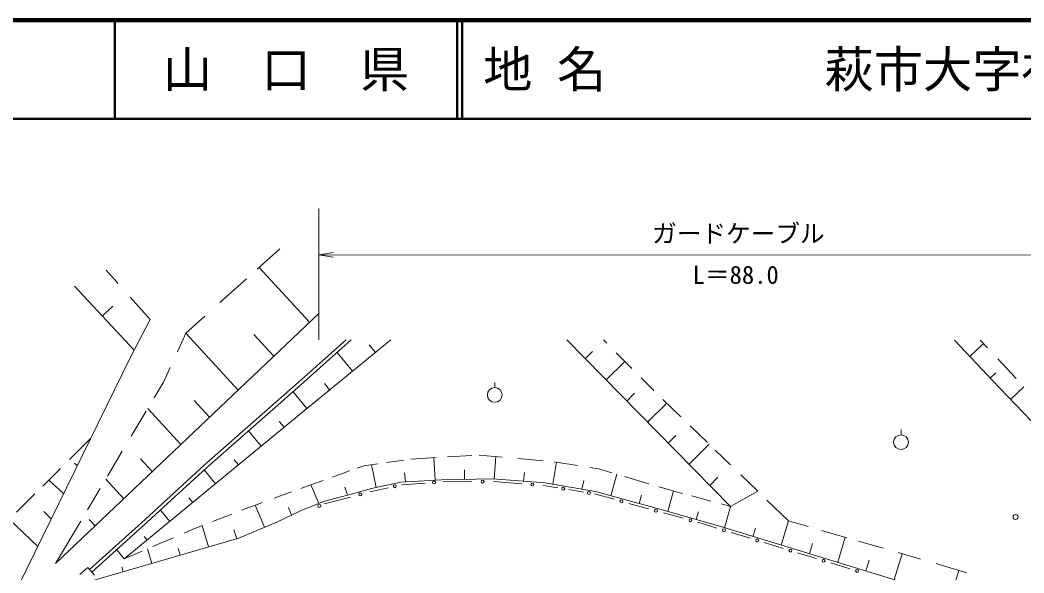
# Model space of a CAD drawing. Units: millimetres, scale not verified. Extents: x 40000 to 680000, y 20000 to 380000.
# Drawn here: x 323384 to 425262, y 323952 to 380000 of the extents above; entities that cross this region are included whole.
import ezdxf
from ezdxf.enums import TextEntityAlignment as Align

# ---------------------------------------------------------------- set-up
doc = ezdxf.new("R2010")
doc.units = ezdxf.units.MM
doc.header["$LTSCALE"] = 1000
for name, color, linetype, lineweight in [('M-BGD', 7, 'Continuous', 13), ('M-STR-STR3', 7, 'Continuous', 13), ('M-TTL', 2, 'Continuous', 140), ('M-TTL-FRAM', 2, 'Continuous', 50), ('M-TTL-LINE', 7, 'Continuous', 50)]:
    doc.layers.add(name, color=color, linetype=linetype, lineweight=lineweight)
doc.layers.add('M-TTL-TXT', color=7, linetype='Continuous')
doc.styles.add('ＭＳ ゴシック', font='')
doc.styles.get('ＭＳ ゴシック').set_extended_font_data('MS Gothic')

# ---------------------------------------------------------------- blocks, each defined once
blk = doc.blocks.new('open_arrow')
at = {"color": 0, "linetype": 'Continuous', "lineweight": -2}
blk.add_lwpolyline([(7.5, 1.25), (0, 0), (7.5, -1.25)], dxfattribs=at)

msp = doc.modelspace()

# ---------------------------------------------------------------- linework, layer by layer
at = {"layer": 'M-BGD'}
for p, q in [((347462, 354758), (349760, 356817)), ((333336, 353289), (332138, 354629)), ((352755, 349378), (347649, 354926)), ((343674, 351365), (346367, 353777)), ((334963, 346541), (328924, 353025)), ((336592, 349646), (334571, 351907)), ((332789, 350984), (331737, 350004)), ((353712, 350259), (326972, 324894)), ((336592, 349646), (334589, 345829)), ((340200, 348253), (342147, 349997)), ((339347, 346379), (340200, 348253)), ((340200, 348253), (345512, 342480)), ((349140, 345922), (347103, 348135)), ((351042, 342741), (356470, 347584)), ((351274, 342479), (356996, 347584)), ((361003, 347582), (351888, 340129)), ((395488, 330688), (378859, 347576)), ((382596, 347575), (382924, 347243)), ((422085, 343457), (418202, 347563)), ((420834, 347562), (421556, 346787)), ((359446, 346309), (358812, 347085)), ((380750, 345656), (381494, 346389)), ((419785, 345890), (421157, 347215)), ((334589, 345829), (323254, 322715)), ((357124, 344410), (355569, 346311)), ((382855, 343518), (384757, 345391)), ((383882, 346275), (385469, 344673)), ((422605, 345660), (424464, 343664)), ((337936, 343280), (338625, 344794)), ((386403, 343729), (387624, 342496)), ((421845, 343709), (422403, 344248)), ((433546, 331432), (422085, 343457)), ((336994, 341700), (337936, 343280)), ((342076, 334863), (351042, 342741)), ((342310, 334603), (351274, 342479)), ((351088, 342313), (352479, 340612)), ((354802, 342511), (354268, 343164)), ((387624, 342496), (387710, 342412)), ((423915, 341537), (425247, 342824)), ((342610, 339727), (341048, 341424)), ((384960, 341380), (385754, 342163)), ((388623, 341531), (390446, 339770)), ((334669, 337802), (336193, 340357)), ((339707, 336974), (336351, 340621)), ((387065, 339243), (389009, 341158)), ((351888, 340129), (333958, 325367)), ((350171, 338715), (349693, 339295)), ((347855, 336808), (346581, 338355)), ((391403, 338846), (393136, 337173)), ((412797, 337952), (412797, 338452)), ((330501, 337556), (328396, 335460)), ((389169, 337105), (389946, 337869)), ((332268, 333775), (333761, 336279)), ((391274, 334967), (393327, 336988)), ((393938, 336399), (395471, 334918)), ((336805, 334221), (335622, 335506)), ((345539, 334901), (345113, 335417)), ((360562, 335139), (362344, 335390)), ((363044, 335489), (365621, 335643)), ((365362, 335628), (365497, 333354)), ((366758, 335711), (369245, 335860)), ((369991, 335905), (372313, 335695)), ((371656, 335755), (371482, 333468)), ((373903, 335552), (376472, 335320)), ((377839, 335180), (377455, 332935)), ((377581, 335220), (379971, 334847)), ((327470, 334537), (325685, 332760)), ((329194, 334828), (328914, 335088)), ((336088, 329371), (342076, 334863)), ((336325, 329113), (342310, 334603)), ((343222, 332994), (342071, 334393)), ((355091, 333671), (356809, 334289)), ((357589, 334570), (358270, 334816)), ((358270, 334816), (359692, 335016)), ((359035, 334924), (359528, 332614)), ((368496, 333431), (368498, 334385)), ((381220, 334651), (382129, 334509)), ((382129, 334509), (383441, 334112)), ((327804, 331992), (326291, 333363)), ((333902, 331468), (332076, 333453)), ((352876, 332873), (354142, 333329)), ((359053, 332512), (362040, 333149)), ((362040, 333149), (366160, 333394)), ((362504, 333177), (362387, 334087)), ((366160, 333394), (371367, 333476)), ((366297, 333182), (369223, 333207)), ((371367, 333476), (376631, 333076)), ((371417, 333225), (374303, 332998)), ((374472, 333240), (374567, 334125)), ((380409, 332428), (380613, 333308)), ((383936, 333962), (383333, 331768)), ((384714, 333727), (387210, 332972)), ((393379, 332830), (394207, 333645)), ((396517, 333908), (398250, 332234)), ((330232, 330361), (331514, 332510)), ((349179, 331523), (350944, 332168)), ((351894, 332515), (352876, 332873)), ((353698, 330987), (352894, 332880)), ((356604, 331822), (356334, 332659)), ((357131, 331961), (359053, 332512)), ((358907, 332173), (360724, 332585)), ((362087, 332895), (364493, 333059)), ((376467, 332827), (377952, 332580)), ((376631, 333076), (381790, 332192)), ((379066, 332394), (380552, 332147)), ((381790, 332192), (388296, 330403)), ((388193, 332674), (388346, 332628)), ((388346, 332628), (390619, 332011)), ((389116, 330171), (389692, 332262)), ((398250, 332234), (395482, 330690)), ((324874, 331953), (323030, 330116)), ((340906, 331087), (340508, 331571)), ((351827, 330229), (354176, 331181)), ((354176, 331181), (357131, 331961)), ((354233, 330944), (356904, 331646)), ((381666, 331961), (383667, 331413)), ((386225, 330972), (386466, 331846)), ((391546, 331759), (393493, 331230)), ((399184, 331332), (401367, 329225)), ((326544, 329423), (325797, 330180)), ((338590, 329180), (337647, 330326)), ((345857, 330299), (346340, 330486)), ((346340, 330486), (347997, 331091)), ((347251, 330819), (348204, 328575)), ((349511, 329119), (351827, 330229)), ((350941, 329804), (350610, 330583)), ((385168, 331002), (387170, 330455)), ((388296, 330403), (394265, 328718)), ((392004, 329356), (392222, 330148)), ((394559, 330940), (395488, 330688)), ((394887, 328528), (395482, 330690)), ((322294, 329384), (325170, 326623)), ((326972, 324894), (329539, 329200)), ((331000, 328715), (330396, 329371)), ((330441, 324294), (336091, 329374)), ((330666, 324026), (336325, 329113)), ((342928, 329163), (344874, 329918)), ((345596, 327489), (349511, 329119)), ((388671, 330044), (390672, 329496)), ((392173, 329085), (394099, 328496)), ((401367, 329225), (400622, 326780)), ((401367, 329225), (403374, 328645)), ((340028, 327994), (341026, 328426)), ((341026, 328426), (341888, 328760)), ((342501, 326585), (341868, 328752)), ((345389, 327403), (345065, 328317)), ((394265, 328718), (422284, 320175)), ((395543, 328054), (397468, 327466)), ((397752, 327654), (398011, 328503)), ((404727, 328253), (407282, 327515)), ((330106, 322965), (345596, 327489)), ((336274, 327274), (335984, 327626)), ((336862, 326624), (338933, 327520)), ((406361, 325030), (407132, 327559)), ((408488, 327166), (410984, 326445)), ((333193, 326297), (333958, 325367)), ((333958, 325367), (335782, 326156)), ((336309, 326384), (336741, 324903)), ((339621, 325744), (339417, 326442)), ((398912, 327024), (400838, 326435)), ((403491, 325905), (403802, 326924)), ((402282, 325994), (404207, 325405)), ((409230, 324155), (409562, 325244)), ((412100, 323280), (412896, 325892)), ((412510, 326004), (414750, 325357)), ((330270, 324497), (329435, 323795)), ((330927, 323716), (330270, 324497)), ((333862, 324062), (333714, 324567)), ((405651, 324963), (407598, 324375)), ((416344, 324896), (416760, 324776)), ((416760, 324776), (419452, 323968)), ((417839, 321530), (418655, 324207))]:
    msp.add_line(p, q, dxfattribs=at)
for centre, radius in [((412792, 337206), 750), ((365395, 333120), 150), ((370320, 333216), 150), ((361406, 332740), 150), ((375385, 332913), 150), ((378509, 332487), 150), ((381109, 332054), 150), ((357905, 331909), 150), ((384418, 331208), 150), ((353753, 330743), 150), ((387920, 330249), 150), ((391423, 329290), 150), ((424411, 329624), 250), ((394821, 328275), 150), ((398190, 327245), 150), ((401560, 326214), 150), ((404929, 325184), 150), ((408328, 324155), 150)]:
    msp.add_circle(centre, radius, dxfattribs=at)
at = {"layer": 'M-STR-STR3'}
for p, q in [((353711, 347585), (353716, 360889)), ((435987, 356180), (353714, 356208))]:
    msp.add_line(p, q, dxfattribs=at)
at = {"layer": 'M-TTL'}
msp.add_line((680000, 380000), (40000, 380000), dxfattribs=at)
at = {"layer": 'M-TTL-FRAM', "color": 7, "lineweight": 13}
msp.add_line((371566, 342742), (371566, 343242), dxfattribs=at)
msp.add_circle((371561, 341996), 750, dxfattribs=at)
at = {"layer": 'M-TTL-LINE'}
for p, q in [((333000, 380000), (333000, 370000)), ((367750, 380000), (367750, 370000)), ((368250, 380000), (368250, 370000)), ((40000, 370000), (680000, 370000))]:
    msp.add_line(p, q, dxfattribs=at)

# ---------------------------------------------------------------- block references
at = {"layer": 'M-STR-STR3', "xscale": 193, "yscale": 193}
msp.add_blockref('open_arrow', (353714, 356208), dxfattribs=at)

# ---------------------------------------------------------------- texts
at = {"layer": 'M-STR-STR3', "style": 'ＭＳ ゴシック'}
for s, p in [('ガードケーブル', (387528, 356899)), ('L＝88.0', (391644, 352710))]:
    msp.add_text(s, height=1833, rotation=359.98, dxfattribs=at).set_placement(p, align=Align.BOTTOM_LEFT)
at = {"layer": 'M-TTL-TXT', "style": 'ＭＳ ゴシック'}
msp.add_text('山\u3000口\u3000県', height=3666, dxfattribs=at).set_placement((350375, 375000), align=Align.MIDDLE_CENTER)
for s, p in [('地 名', (370380, 375000)), ('萩市大字福井上', (405024, 375000))]:
    msp.add_text(s, height=3666, dxfattribs=at).set_placement(p, align=Align.MIDDLE_LEFT)

doc.saveas('drawing.dxf')
